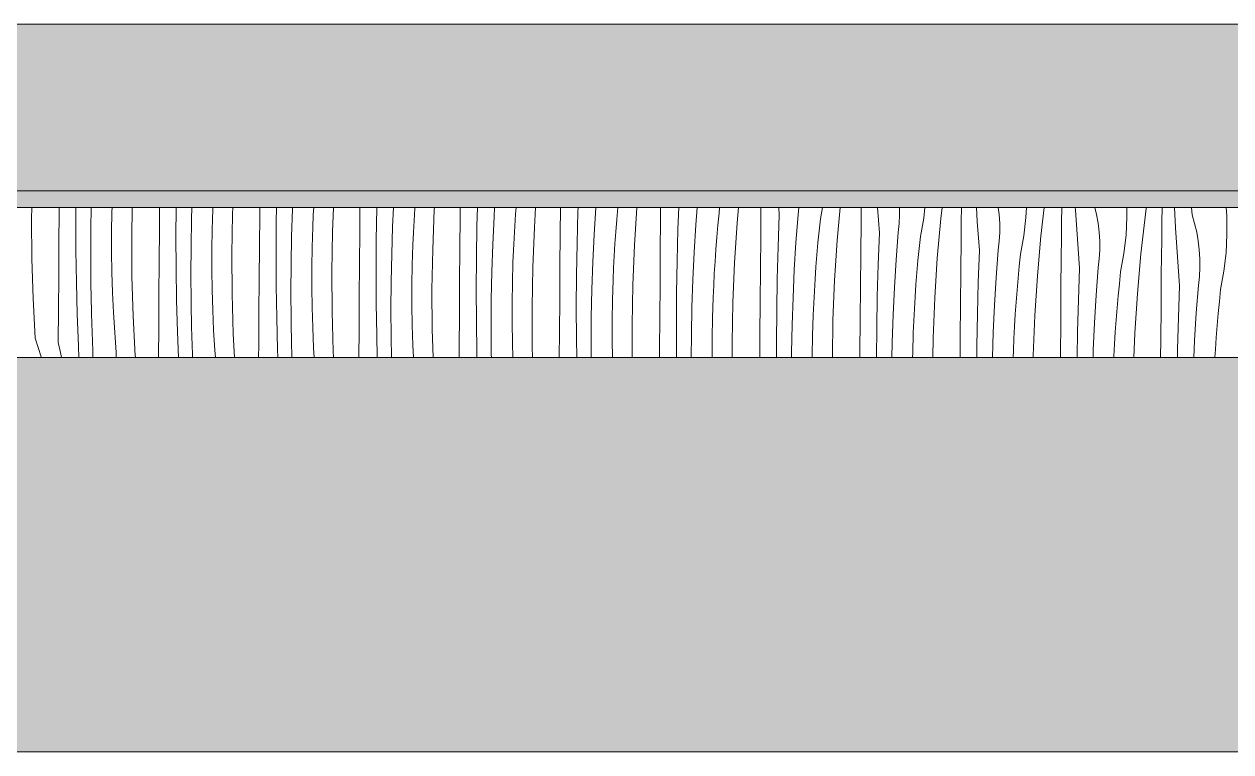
# Model space of a CAD drawing. Header units: millimetres. Extents: x -5804 to 56024, y 506 to 54141.
# Drawn here: x 38719 to 40166, y 28372 to 29245 of the extents above; entities that cross this region are included whole.
import ezdxf

# ---------------------------------------------------------------- set-up
doc = ezdxf.new("R2010")
doc.units = ezdxf.units.MM
doc.layers.add('2D Drafting - General2', color=251, linetype='Continuous', lineweight=15)
doc.layers.add('2D Drafting - General81', color=251, linetype='Continuous', lineweight=20)

# ---------------------------------------------------------------- blocks, each defined once
blk = doc.blocks.new('*X26')
at = {"layer": '2D Drafting - General81', "linetype": 'Continuous'}
for p, q in [((-56494.2, -105030.7), (-56494, -105016.9)), ((-56461.4, -105060.9), (-56461.1, -105021.6)), ((-56461.1, -105021.6), (-56461, -105016.9)), ((-56441.1, -105030.6), (-56441, -105016.9)), ((-56423.1, -105042.7), (-56422.6, -105016.9)), ((-56398.2, -105046.5), (-56397.8, -105022.3)), ((-56397.8, -105022.3), (-56397.6, -105016.9)), ((-56374.2, -105051.9), (-56373.6, -105016.9)), ((-56341, -105042.7), (-56340.8, -105016.9)), ((-56321.1, -105051.8), (-56320.8, -105016.9)), ((-56302.4, -105030.9), (-56301.9, -105016.9)), ((-56277.7, -105043.5), (-56277, -105019.3)), ((-56277, -105019.3), (-56276.9, -105016.9)), ((-56254.1, -105073), (-56253.3, -105025.2)), ((-56253.3, -105025.2), (-56252.9, -105016.9)), ((-56220.9, -105063.9), (-56220.6, -105024.6)), ((-56220.6, -105024.6), (-56220.6, -105016.9)), ((-56200.8, -105034.8), (-56200.5, -105016.9)), ((-56182.3, -105052), (-56181.2, -105019)), ((-56181.2, -105019), (-56181.1, -105016.9)), ((-56156.9, -105040.5), (-56156.3, -105026)), ((-56156.3, -105026), (-56155.8, -105016.9)), ((-56133.2, -105046.4), (-56132, -105016.9)), ((-56100.5, -105045.7), (-56100.3, -105016.9)), ((-56080.7, -105056), (-56080.1, -105017.8)), ((-56080.1, -105017.8), (-56080, -105016.9)), ((-56061.1, -105040.2), (-56060, -105016.9)), ((-56035.5, -105032.7), (-56034.6, -105018.2)), ((-56034.6, -105018.2), (-56034.5, -105016.9)), ((-56013.1, -105067.6), (-56011.2, -105019.8)), ((-56011.2, -105019.8), (-56011, -105016.9)), ((-55980.2, -105027.6), (-55980.1, -105016.9)), ((-55960, -105039), (-55959.4, -105016.9)), ((-55939.5, -105028.3), (-55938.8, -105016.9)), ((-55914.6, -105039.4), (-55913.6, -105024.9)), ((-55913.6, -105024.9), (-55912.9, -105016.9)), ((-55891.1, -105041), (-55889.6, -105016.9)), ((-55860.1, -105048.7), (-55859.8, -105016.9)), ((-55839.9, -105060.2), (-55838.9, -105022)), ((-55838.9, -105022), (-55838.7, -105016.9)), ((-55819.4, -105049.5), (-55817.4, -105016.9)), ((-55792.3, -105031.6), (-55791.1, -105017.2)), ((-55791.1, -105017.2), (-55791.1, -105016.9)), ((-55771, -105062.1), (-55768.1, -105016.9)), ((-55739.7, -105030.6), (-55739.6, -105016.9)), ((-55718.8, -105043.2), (-55717.8, -105016.9)), ((-55697.3, -105037.7), (-55695.8, -105016.9)), ((-55671, -105038.3), (-55669.6, -105023.9)), ((-55669.6, -105023.9), (-55668.9, -105016.9)), ((-55647.9, -105035.6), (-55646.2, -105016.9)), ((-55619.6, -105051.7), (-55619.3, -105016.9)), ((-55598.7, -105064.4), (-55597.3, -105026.2)), ((-55597.3, -105026.2), (-55598, -105016.9)), ((-55577.3, -105058.9), (-55574.8, -105025.9)), ((-55574.8, -105025.9), (-55573.8, -105016.9)), ((-55548, -105030.6), (-55545.5, -105016.9)), ((-55527.8, -105056.7), (-55524.3, -105016.9)), ((-55499.2, -105033.6), (-55499, -105016.9)), ((-55477.2, -105047.4), (-55479.5, -105016.9)), ((-55453.5, -105036.4), (-55453, -105025.7)), ((-55453, -105025.7), (-55453, -105016.9)), ((-55424, -105030), (-55422.5, -105016.9)), ((-55403.5, -105030.3), (-55402, -105016.9)), ((-55378.9, -105033.8), (-55378.7, -105016.9)), ((-55359.8, -105033.8), (-55360.9, -105016.9)), ((-55333.6, -105025.5), (-55334.6, -105016.9)), ((-55332.9, -105036.2), (-55333.6, -105025.5)), ((-55301.4, -105029.1), (-55300.8, -105016.9)), ((-55283.5, -105051.5), (-55279.6, -105016.9)), ((-55258.6, -105034.1), (-55258.4, -105016.9)), ((-55242, -105020.1), (-55242.2, -105016.9)), ((-55239.7, -105054.9), (-55242, -105020.1)), ((-55216.6, -105025.4), (-55218.6, -105016.9)), ((-55214.8, -105036), (-55216.6, -105025.4)), ((-55180.2, -105028.1), (-55180.4, -105016.9)), ((-55163.4, -105072.6), (-55158.1, -105025.1)), ((-55158.1, -105025.1), (-55157.3, -105018.3)), ((-55157.3, -105018.3), (-55157.1, -105016.9)), ((-55138.3, -105034.4), (-55138, -105016.9)), ((-55121.9, -105041.3), (-55123.3, -105016.9)), ((-55102, -105025.9), (-55102.9, -105016.9)), ((-55099, -105036.1), (-55102, -105025.9)), ((-55060.5, -105027.1), (-55061.3, -105016.9)), ((-56493.9, -105078.5), (-56494.2, -105030.7)), ((-56441, -105068.8), (-56441.1, -105030.6)), ((-56303, -105063.9), (-56302.4, -105030.9)), ((-56201, -105073), (-56200.8, -105034.8)), ((-56157.7, -105064.7), (-56156.9, -105040.5)), ((-56062.2, -105073.2), (-56061.1, -105040.2)), ((-56036.2, -105047.2), (-56035.5, -105032.7)), ((-55980.5, -105066.9), (-55980.2, -105027.6)), ((-55960.6, -105077.2), (-55960, -105039)), ((-55941, -105061.4), (-55939.5, -105028.3)), ((-55915.4, -105053.9), (-55914.6, -105039.4)), ((-55893.1, -105088.7), (-55891.1, -105041)), ((-55793.5, -105046.1), (-55792.3, -105031.6)), ((-55740, -105069.9), (-55739.7, -105030.6)), ((-55699.3, -105070.7), (-55697.3, -105037.7)), ((-55672.3, -105052.8), (-55671, -105038.3)), ((-55651, -105083.3), (-55647.9, -105035.6)), ((-55549.6, -105045.1), (-55548, -105030.6)), ((-55499.5, -105072.9), (-55499.2, -105033.6)), ((-55454.7, -105047.1), (-55453.5, -105036.4)), ((-55428, -105051.8), (-55424, -105030)), ((-55407.8, -105077.9), (-55403.5, -105030.3)), ((-55379.1, -105054.7), (-55378.9, -105033.8)), ((-55357.2, -105068.6), (-55359.8, -105033.8)), ((-55332.9, -105046.9), (-55332.9, -105036.2)), ((-55303.9, -105051.2), (-55301.4, -105029.1)), ((-55258.8, -105055), (-55258.6, -105034.1)), ((-55213.5, -105046.6), (-55214.8, -105036)), ((-55181.3, -105050.3), (-55180.2, -105028.1)), ((-55138.5, -105055.3), (-55138.3, -105034.4)), ((-55119.6, -105076.1), (-55121.9, -105041.3)), ((-55096.5, -105046.6), (-55099, -105036.1)), ((-55060.2, -105049.3), (-55060.5, -105027.1)), ((-56423.3, -105075.8), (-56423.1, -105042.7)), ((-56398.2, -105070.6), (-56398.2, -105046.5)), ((-56373.9, -105099.7), (-56374.2, -105051.9)), ((-56341.3, -105082.1), (-56341, -105042.7)), ((-56320.9, -105090), (-56321.1, -105051.8)), ((-56278.1, -105067.6), (-56277.7, -105043.5)), ((-56183, -105085.1), (-56182.3, -105052)), ((-56134, -105094.2), (-56133.2, -105046.4)), ((-56100.9, -105085.1), (-56100.5, -105045.7)), ((-56036.9, -105061.7), (-56036.2, -105047.2)), ((-55916.2, -105068.4), (-55915.4, -105053.9)), ((-55860.4, -105088.1), (-55860.1, -105048.7)), ((-55821, -105082.5), (-55819.4, -105049.5)), ((-55794.5, -105060.6), (-55793.5, -105046.1)), ((-55719.9, -105081.3), (-55718.8, -105043.2)), ((-55673.4, -105067.3), (-55672.3, -105052.8)), ((-55620, -105091.1), (-55619.6, -105051.7)), ((-55550.9, -105059.5), (-55549.6, -105045.1)), ((-55478.7, -105085.5), (-55477.2, -105047.4)), ((-55457.2, -105080), (-55454.7, -105047.1)), ((-55429.5, -105066.2), (-55428, -105051.8)), ((-55379.5, -105094.1), (-55379.1, -105054.7)), ((-55333.5, -105057.6), (-55332.9, -105046.9)), ((-55307.9, -105073), (-55303.9, -105051.2)), ((-55287.7, -105099.1), (-55283.5, -105051.5)), ((-55259.1, -105075.9), (-55258.8, -105055)), ((-55237.1, -105089.8), (-55239.7, -105054.9)), ((-55212.9, -105057.3), (-55213.5, -105046.6)), ((-55183.9, -105072.3), (-55181.3, -105050.3)), ((-55138.8, -105076.2), (-55138.5, -105055.3)), ((-55094.7, -105057.1), (-55096.5, -105046.6)), ((-55061.3, -105071.5), (-55060.2, -105049.3)), ((-56461.6, -105100.3), (-56461.4, -105060.9)), ((-56440.4, -105106.9), (-56441, -105068.8)), ((-56303.2, -105096.9), (-56303, -105063.9)), ((-56278.1, -105091.8), (-56278.1, -105067.6)), ((-56221.2, -105103.3), (-56220.9, -105063.9)), ((-56158, -105088.8), (-56157.7, -105064.7)), ((-56080.9, -105094.1), (-56080.7, -105056)), ((-56037.6, -105085.8), (-56036.9, -105061.7)), ((-56014, -105115.4), (-56013.1, -105067.6)), ((-55980.8, -105106.3), (-55980.5, -105066.9)), ((-55942.2, -105094.4), (-55941, -105061.4)), ((-55916.8, -105082.9), (-55916.2, -105068.4)), ((-55840.6, -105098.3), (-55839.9, -105060.2)), ((-55795.4, -105075), (-55794.5, -105060.6)), ((-55773, -105109.9), (-55771, -105062.1)), ((-55740.3, -105109.3), (-55740, -105069.9)), ((-55674.4, -105081.7), (-55673.4, -105067.3)), ((-55599.8, -105102.5), (-55598.7, -105064.4)), ((-55579.3, -105091.9), (-55577.3, -105058.9)), ((-55552.2, -105074), (-55550.9, -105059.5)), ((-55530.9, -105104.5), (-55527.8, -105056.7)), ((-55430.9, -105080.7), (-55429.5, -105066.2)), ((-55358.6, -105106.7), (-55357.2, -105068.6)), ((-55337.1, -105101.2), (-55334.7, -105068.3)), ((-55334.7, -105068.3), (-55333.5, -105057.6)), ((-55213.4, -105078.8), (-55212.8, -105068.1)), ((-55212.8, -105068.1), (-55212.9, -105057.3)), ((-55093.4, -105067.8), (-55094.7, -105057.1)), ((-55092.8, -105078.5), (-55093.4, -105067.8)), ((-56492.5, -105126.3), (-56493.9, -105078.5)), ((-56423.1, -105108.8), (-56423.3, -105075.8)), ((-56397.8, -105094.7), (-56398.2, -105070.6)), ((-56341.6, -105121.4), (-56341.3, -105082.1)), ((-56253.8, -105120.8), (-56254.1, -105073)), ((-56200.8, -105111.1), (-56201, -105073)), ((-56062.9, -105106.2), (-56062.2, -105073.2)), ((-55960.9, -105115.3), (-55960.6, -105077.2)), ((-55917.5, -105107), (-55916.8, -105082.9)), ((-55822.1, -105115.5), (-55821, -105082.5)), ((-55796.1, -105089.5), (-55795.4, -105075)), ((-55720.5, -105119.5), (-55719.9, -105081.3)), ((-55700.9, -105103.7), (-55699.3, -105070.7)), ((-55675.3, -105096.2), (-55674.4, -105081.7)), ((-55652.9, -105131.1), (-55651, -105083.3)), ((-55553.3, -105088.4), (-55552.2, -105074)), ((-55499.9, -105112.3), (-55499.5, -105072.9)), ((-55459.2, -105113), (-55457.2, -105080)), ((-55432.1, -105095.1), (-55430.9, -105080.7)), ((-55410.8, -105125.6), (-55407.8, -105077.9)), ((-55309.4, -105087.4), (-55307.9, -105073)), ((-55259.4, -105115.3), (-55259.1, -105075.9)), ((-55214.6, -105089.4), (-55213.4, -105078.8)), ((-55187.8, -105094.2), (-55183.9, -105072.3)), ((-55167.6, -105120.3), (-55163.4, -105072.6)), ((-55139, -105097.1), (-55138.8, -105076.2)), ((-55117, -105110.9), (-55119.6, -105076.1)), ((-55092.8, -105089.2), (-55092.8, -105078.5)), ((-55063.8, -105093.5), (-55061.3, -105071.5)), ((-56397.1, -105118.9), (-56397.8, -105094.7)), ((-56320.3, -105128.1), (-56320.9, -105090)), ((-56303, -105130), (-56303.2, -105096.9)), ((-56277.7, -105115.9), (-56278.1, -105091.8)), ((-56183.2, -105118.1), (-56183, -105085.1)), ((-56158, -105112.9), (-56158, -105088.8)), ((-56133.7, -105142), (-56134, -105094.2)), ((-56101.2, -105124.4), (-56100.9, -105085.1)), ((-56080.8, -105132.3), (-56080.9, -105094.1)), ((-56038, -105110), (-56037.6, -105085.8)), ((-55942.8, -105127.4), (-55942.2, -105094.4)), ((-55893.9, -105136.5), (-55893.1, -105088.7)), ((-55860.7, -105127.4), (-55860.4, -105088.1)), ((-55840.8, -105136.5), (-55840.6, -105098.3)), ((-55796.7, -105104), (-55796.1, -105089.5)), ((-55676, -105110.7), (-55675.3, -105096.2)), ((-55620.3, -105130.4), (-55620, -105091.1)), ((-55580.8, -105124.9), (-55579.3, -105091.9)), ((-55554.4, -105102.9), (-55553.3, -105088.4)), ((-55479.7, -105123.7), (-55478.7, -105085.5)), ((-55433.3, -105109.6), (-55432.1, -105095.1)), ((-55379.8, -105133.4), (-55379.5, -105094.1)), ((-55310.8, -105101.9), (-55309.4, -105087.4)), ((-55290.8, -105146.8), (-55287.7, -105099.1)), ((-55238.5, -105127.9), (-55237.1, -105089.8)), ((-55217.1, -105122.4), (-55214.6, -105089.4)), ((-55189.3, -105108.6), (-55187.8, -105094.2)), ((-55139.3, -105136.4), (-55139, -105097.1)), ((-55093.3, -105099.9), (-55092.8, -105089.2)), ((-55067.8, -105115.3), (-55063.8, -105093.5)), ((-56461.9, -105139.6), (-56461.6, -105100.3)), ((-56439.4, -105145.1), (-56440.4, -105106.9)), ((-56422.4, -105141.9), (-56423.1, -105108.8)), ((-56372.5, -105147.5), (-56373.9, -105099.7)), ((-56221.5, -105142.6), (-56221.2, -105103.3)), ((-56200.2, -105149.3), (-56200.8, -105111.1)), ((-56157.7, -105137.1), (-56158, -105112.9)), ((-56063.1, -105139.3), (-56062.9, -105106.2)), ((-56038, -105134.1), (-56038, -105110)), ((-55981.1, -105145.6), (-55980.8, -105106.3)), ((-55917.9, -105131.1), (-55917.5, -105107)), ((-55797.4, -105128.2), (-55796.7, -105104)), ((-55773.8, -105157.7), (-55773, -105109.9)), ((-55740.7, -105148.6), (-55740.3, -105109.3)), ((-55702, -105136.7), (-55700.9, -105103.7)), ((-55676.7, -105125.2), (-55676, -105110.7)), ((-55600.4, -105140.7), (-55599.8, -105102.5)), ((-55555.2, -105117.4), (-55554.4, -105102.9)), ((-55532.9, -105152.2), (-55530.9, -105104.5)), ((-55500.2, -105151.6), (-55499.9, -105112.3)), ((-55460.8, -105146), (-55459.2, -105113)), ((-55434.3, -105124.1), (-55433.3, -105109.6)), ((-55359.6, -105144.9), (-55358.6, -105106.7)), ((-55339.1, -105134.2), (-55337.1, -105101.2)), ((-55312.1, -105116.3), (-55310.8, -105101.9)), ((-55190.7, -105123), (-55189.3, -105108.6)), ((-55118.5, -105149.1), (-55117, -105110.9)), ((-55097, -105143.6), (-55094.5, -105110.6)), ((-55094.5, -105110.6), (-55093.3, -105099.9)), ((-56490, -105174), (-56492.5, -105126.3)), ((-56396, -105143), (-56397.1, -105118.9)), ((-56341.8, -105160.8), (-56341.6, -105121.4)), ((-56319.3, -105166.2), (-56320.3, -105128.1)), ((-56277, -105140.1), (-56277.7, -105115.9)), ((-56252.4, -105168.6), (-56253.8, -105120.8)), ((-56182.9, -105151.2), (-56183.2, -105118.1)), ((-56101.4, -105163.8), (-56101.2, -105124.4)), ((-56013.7, -105163.2), (-56014, -105115.4)), ((-55960.7, -105153.5), (-55960.9, -105115.3)), ((-55943, -105160.5), (-55942.8, -105127.4)), ((-55861, -105166.8), (-55860.7, -105127.4)), ((-55822.8, -105148.6), (-55822.1, -105115.5)), ((-55720.7, -105157.7), (-55720.5, -105119.5)), ((-55677.4, -105149.3), (-55676.7, -105125.2)), ((-55582, -105157.9), (-55580.8, -105124.9)), ((-55556, -105131.9), (-55555.2, -105117.4)), ((-55480.4, -105161.8), (-55479.7, -105123.7)), ((-55435.2, -105138.6), (-55434.3, -105124.1)), ((-55412.8, -105173.4), (-55410.8, -105125.6)), ((-55313.2, -105130.8), (-55312.1, -105116.3)), ((-55259.7, -105154.6), (-55259.4, -105115.3)), ((-55239.6, -105166), (-55238.5, -105127.9)), ((-55219.1, -105155.4), (-55217.1, -105122.4)), ((-55192, -105137.5), (-55190.7, -105123)), ((-55170.7, -105168), (-55167.6, -105120.3)), ((-55069.3, -105129.8), (-55067.8, -105115.3)), ((-56462.2, -105179), (-56461.9, -105139.6)), ((-56422.2, -105147.4), (-56422.4, -105141.9)), ((-56302.3, -105163), (-56303, -105130)), ((-56275.9, -105164.2), (-56277, -105140.1)), ((-56221.8, -105181.9), (-56221.5, -105142.6)), ((-56156.9, -105161.2), (-56157.7, -105137.1)), ((-56132.3, -105189.8), (-56133.7, -105142)), ((-56080.2, -105170.4), (-56080.8, -105132.3)), ((-56062.9, -105172.3), (-56063.1, -105139.3)), ((-56037.6, -105158.3), (-56038, -105134.1)), ((-55917.9, -105155.3), (-55917.9, -105131.1)), ((-55893.6, -105184.4), (-55893.9, -105136.5)), ((-55840.6, -105174.6), (-55840.8, -105136.5)), ((-55797.8, -105152.3), (-55797.4, -105128.2)), ((-55702.7, -105169.8), (-55702, -105136.7)), ((-55653.8, -105178.9), (-55652.9, -105131.1)), ((-55620.6, -105169.8), (-55620.3, -105130.4)), ((-55600.7, -105178.8), (-55600.4, -105140.7)), ((-55556.6, -105146.4), (-55556, -105131.9)), ((-55435.9, -105153), (-55435.2, -105138.6)), ((-55380.1, -105172.8), (-55379.8, -105133.4)), ((-55340.7, -105167.2), (-55339.1, -105134.2)), ((-55314.2, -105145.2), (-55313.2, -105130.8)), ((-55193.1, -105151.9), (-55192, -105137.5)), ((-55139.7, -105175.8), (-55139.3, -105136.4)), ((-55070.7, -105144.2), (-55069.3, -105129.8)), ((-56438, -105183.2), (-56439.4, -105145.1)), ((-56422.1, -105153), (-56422.2, -105147.4)), ((-56421.9, -105158.5), (-56422.1, -105153)), ((-56394.5, -105167.1), (-56396, -105143)), ((-56369.9, -105195.2), (-56372.5, -105147.5)), ((-56199.3, -105187.4), (-56200.2, -105149.3)), ((-56182.3, -105184.2), (-56182.9, -105151.2)), ((-55981.4, -105184.9), (-55981.1, -105145.6)), ((-55960.1, -105191.6), (-55960.7, -105153.5)), ((-55917.5, -105179.4), (-55917.9, -105155.3)), ((-55823, -105181.6), (-55822.8, -105148.6)), ((-55797.8, -105176.5), (-55797.8, -105152.3)), ((-55741, -105187.9), (-55740.7, -105148.6)), ((-55677.7, -105173.5), (-55677.4, -105149.3)), ((-55557.3, -105170.5), (-55556.6, -105146.4)), ((-55533.6, -105196.9), (-55532.9, -105152.2)), ((-55500.5, -105190.9), (-55500.2, -105151.6)), ((-55461.9, -105179.1), (-55460.8, -105146)), ((-55436.5, -105167.5), (-55435.9, -105153)), ((-55360.3, -105183), (-55359.6, -105144.9)), ((-55315.1, -105159.7), (-55314.2, -105145.2)), ((-55292.7, -105194.6), (-55290.8, -105146.8)), ((-55260.1, -105193.9), (-55259.7, -105154.6)), ((-55220.6, -105188.4), (-55219.1, -105155.4)), ((-55194.2, -105166.4), (-55193.1, -105151.9)), ((-55119.5, -105187.2), (-55118.5, -105149.1)), ((-55099, -105176.5), (-55097, -105143.6)), ((-55071.9, -105158.6), (-55070.7, -105144.2)), ((-56421.7, -105164.1), (-56421.9, -105158.5)), ((-56421.5, -105169.6), (-56421.7, -105164.1)), ((-56421.3, -105175.2), (-56421.5, -105169.6)), ((-56392.7, -105191.2), (-56394.5, -105167.1)), ((-56342.1, -105196.9), (-56341.8, -105160.8)), ((-56318.2, -105196.9), (-56319.3, -105166.2)), ((-56302.2, -105168.6), (-56302.3, -105163)), ((-56302, -105174.1), (-56302.2, -105168.6)), ((-56274.5, -105188.3), (-56275.9, -105164.2)), ((-56250.9, -105196.9), (-56252.4, -105168.6)), ((-56155.9, -105185.4), (-56156.9, -105161.2)), ((-56101.7, -105196.9), (-56101.4, -105163.8)), ((-56079.5, -105196.9), (-56080.2, -105170.4)), ((-56036.9, -105182.4), (-56037.6, -105158.3)), ((-56012.7, -105196.9), (-56013.7, -105163.2)), ((-55942.8, -105193.5), (-55943, -105160.5)), ((-55861.2, -105196.9), (-55861, -105166.8)), ((-55773.6, -105196.9), (-55773.8, -105157.7)), ((-55720.5, -105195.8), (-55720.7, -105157.7)), ((-55702.9, -105196.9), (-55702.7, -105169.8)), ((-55620.8, -105196.9), (-55620.6, -105169.8)), ((-55582.6, -105190.9), (-55582, -105157.9)), ((-55557.7, -105194.7), (-55557.3, -105170.5)), ((-55480.6, -105196.9), (-55480.4, -105161.8)), ((-55437.2, -105191.7), (-55436.5, -105167.5)), ((-55341.7, -105196.9), (-55340.7, -105167.2)), ((-55315.8, -105174.2), (-55315.1, -105159.7)), ((-55240.1, -105196.9), (-55239.6, -105166)), ((-55195, -105180.9), (-55194.2, -105166.4)), ((-55171.9, -105196.9), (-55170.7, -105168)), ((-55073.1, -105173.1), (-55071.9, -105158.6)), ((-56490, -105174), (-56482.7, -105196.4)), ((-56462.2, -105179), (-56459.5, -105190.9)), ((-56437.8, -105187.9), (-56438, -105183.2)), ((-56421, -105180.7), (-56421.3, -105175.2)), ((-56420.8, -105186.3), (-56421, -105180.7)), ((-56301.8, -105179.7), (-56302, -105174.1)), ((-56301.6, -105185.2), (-56301.8, -105179.7)), ((-56301.4, -105190.8), (-56301.6, -105185.2)), ((-56221.9, -105196.9), (-56221.8, -105181.9)), ((-56182.1, -105189.8), (-56182.3, -105184.2)), ((-56155.2, -105196.9), (-56155.9, -105185.4)), ((-56062.4, -105196.9), (-56062.9, -105172.3)), ((-56036.2, -105196.9), (-56036.9, -105182.4)), ((-55981.5, -105196.9), (-55981.4, -105184.9)), ((-55917, -105196.9), (-55917.5, -105179.4)), ((-55893.2, -105196.9), (-55893.6, -105184.4)), ((-55840.3, -105196.9), (-55840.6, -105174.6)), ((-55822.9, -105196.9), (-55823, -105181.6)), ((-55797.5, -105196.9), (-55797.8, -105176.5)), ((-55677.8, -105196.9), (-55677.7, -105173.5)), ((-55653.7, -105196.9), (-55653.8, -105178.9)), ((-55600.6, -105196.9), (-55600.7, -105178.8)), ((-55462.3, -105196.9), (-55461.9, -105179.1)), ((-55413.2, -105196.9), (-55412.8, -105173.4)), ((-55380.3, -105196.9), (-55380.1, -105172.8)), ((-55360.4, -105196.9), (-55360.3, -105183)), ((-55316.4, -105188.7), (-55315.8, -105174.2)), ((-55195.8, -105195.4), (-55195, -105180.9)), ((-55139.9, -105196.9), (-55139.7, -105175.8)), ((-55100, -105196.9), (-55099, -105176.5)), ((-55074.1, -105187.6), (-55073.1, -105173.1)), ((-56482.7, -105196.4), (-56482.6, -105196.9)), ((-56459.5, -105190.9), (-56458.2, -105196.9)), ((-56437.6, -105192.6), (-56437.8, -105187.9)), ((-56437.4, -105196.9), (-56437.6, -105192.6)), ((-56420.6, -105196.9), (-56420.8, -105186.3)), ((-56392.6, -105196.9), (-56392.7, -105191.2)), ((-56369.9, -105195.2), (-56369.4, -105196.9)), ((-56301.2, -105196.3), (-56301.4, -105190.8)), ((-56301.2, -105196.9), (-56301.2, -105196.3)), ((-56273.8, -105196.9), (-56274.5, -105188.3)), ((-56198.9, -105196.9), (-56199.3, -105187.4)), ((-56181.9, -105195.3), (-56182.1, -105189.8)), ((-56181.9, -105196.9), (-56181.9, -105195.3)), ((-56131.9, -105196.9), (-56132.3, -105189.8)), ((-55960, -105196.9), (-55960.1, -105191.6)), ((-55942.7, -105196.9), (-55942.8, -105193.5)), ((-55741, -105196.9), (-55741, -105187.9)), ((-55720.5, -105196.9), (-55720.5, -105195.8)), ((-55582.7, -105196.9), (-55582.6, -105190.9)), ((-55557.7, -105196.9), (-55557.7, -105194.7)), ((-55500.6, -105196.9), (-55500.5, -105190.9)), ((-55437.3, -105196.9), (-55437.2, -105191.7)), ((-55316.7, -105196.9), (-55316.4, -105188.7)), ((-55292.8, -105196.9), (-55292.7, -105194.6)), ((-55260.1, -105196.9), (-55260.1, -105193.9)), ((-55220.9, -105196.9), (-55220.6, -105188.4)), ((-55195.8, -105196.9), (-55195.8, -105195.4)), ((-55119.7, -105196.9), (-55119.5, -105187.2)), ((-55074.6, -105196.9), (-55074.1, -105187.6))]:
    blk.add_line(p, q, dxfattribs=at)
blk = doc.blocks.new('Wype_nienie_41')
at = {"layer": '2D Drafting - General2', "linetype": 'Continuous'}
for p, q in [((-48401.9, -105016.9), (-58901, -105016.9)), ((-58901, -105196.9), (-48401.9, -105196.9))]:
    blk.add_line(p, q, dxfattribs=at)
at = {"layer": '2D Drafting - General81', "linetype": 'Continuous'}
blk.add_blockref('*X26', (0, 0), dxfattribs=at)

msp = doc.modelspace()

# ---------------------------------------------------------------- hatches: boundary and pattern name
at = {"layer": '2D Drafting - General81', "linetype": 'Continuous'}
h = msp.add_hatch(dxfattribs=at)
h.set_pattern_fill('BETON', color=256, style=0, pattern_type=2)
h.set_pattern_definition([(45, (95222.02, 134042.17), (-70.71068, 70.71068), [75, -25]), (45, (95222.02, 134112.89), (-70.71068, 70.71068), [75, -25])])
h.paths.add_polyline_path([(47120.13, 29245.27), (36021.03, 29245.27), (36021.03, 29075.27), (36021.03, 29045.27), (47120.13, 29045.27)])
msp.add_hatch(color=256, dxfattribs=at).paths.add_polyline_path([(36321.03, 29025.27), (46820.13, 29025.27), (46820.13, 29045.27), (36321.03, 29045.27)], flags=0)
h = msp.add_hatch(dxfattribs=at)
h.set_pattern_fill('SOLID___DASHED', color=256, style=0, pattern_type=2)
h.set_pattern_definition([(45, (95222.02, 134042.17), (-70.71068, 70.71068), []), (45, (95186.66, 134077.53), (-70.71068, 70.71068), [75, -25])])
h.paths.add_polyline_path([(48488.23, 28371.7), (48488.23, 28845.27), (3122.03, 28845.27), (3122.03, 28371.7)])

# ---------------------------------------------------------------- linework, layer by layer
at = {"layer": '2D Drafting - General2', "linetype": 'Continuous', "flags": 128}
for points in [[(47120.13, 29245.27), (36021.03, 29245.27), (36021.03, 29075.27), (36021.03, 29045.27), (47120.13, 29045.27)], [(48488.23, 28845.27), (3122.03, 28845.27), (3122.03, 28371.7), (48488.23, 28371.7)]]:
    msp.add_lwpolyline(points, close=True, dxfattribs=at)

# ---------------------------------------------------------------- block references
at = {"layer": '2D Drafting - General81', "linetype": 'Continuous'}
msp.add_blockref('Wype_nienie_41', (95222.02, 134042.17), dxfattribs=at)

doc.saveas('drawing.dxf')
